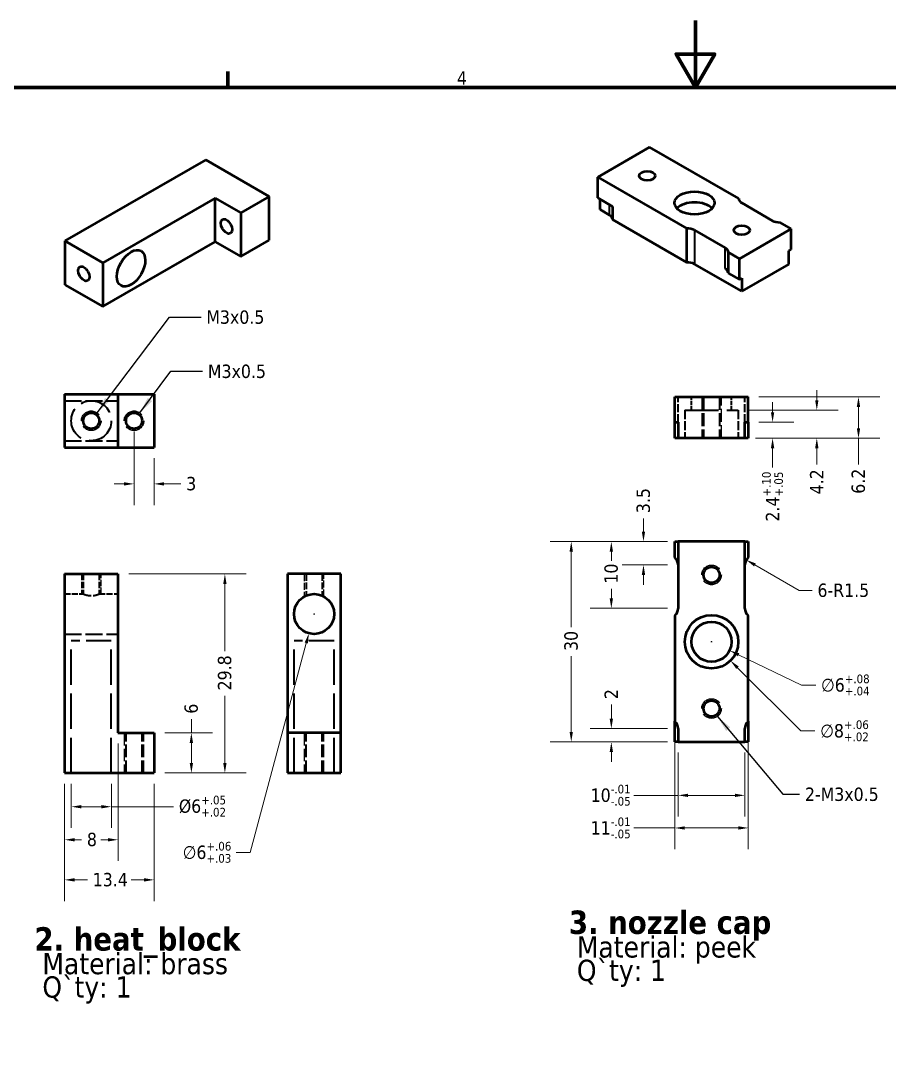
# Model space of a CAD drawing. Header units: millimetres. Extents: x 0 to 420, y 0 to 297.
# Drawn here: x 109 to 239, y 142.5 to 297 of the extents above; entities that cross this region are included whole.
import ezdxf

# ---------------------------------------------------------------- set-up
doc = ezdxf.new("R2010")
doc.units = ezdxf.units.MM
doc.linetypes.add('DASHED', pattern=[0.2067, 0.1654, -0.0413])
for name, color, linetype, lineweight in [('Border (ANSI)', 7, 'Continuous', 70), ('Dimension (ANSI)', 7, 'Continuous', 25), ('Hidden (ANSI)', 7, 'DASHED', 35), ('Hidden Narrow (ANSI)', 7, 'DASHED', 25), ('Symbol (ANSI)', 7, 'Continuous', 25), ('Visible (ANSI)', 7, 'Continuous', 50), ('Visible Narrow (ANSI)', 7, 'Continuous', 35)]:
    doc.layers.add(name, color=color, linetype=linetype, lineweight=lineweight)
doc.styles.add('Note Text (ANSI)', font='tahoma.ttf')
doc.dimstyles.new('Default - mm (ANSI)', dxfattribs={"dimtxt": 2, "dimasz": 1.5, "dimexe": 3.175, "dimexo": 1.6002, "dimgap": 0.8, "dimtad": 0, "dimtoh": 1, "dimrnd": 1e-08, "dimzin": 12, "dimdsep": 46, "dimtxsty": 'Note Text (ANSI)', "dimcen": 0.09, "dimdle": 10, "dimclrd": 256, "dimclre": 256, "dimclrt": 256, "dimadec": 1, "dimazin": 3, "dimtfac": 0.65, "dimtofl": 0, "dimtmove": 0, "dimatfit": 3, "dimfxl": 1, "dimtolj": 1, "dimtzin": 4, "dimlwd": 15, "dimlwe": 15, "dimarcsym": 0})
doc.dimstyles.new('Default - mm (ANSI)$7', dxfattribs={"dimtxt": 2, "dimasz": 2.5, "dimexe": 3.175, "dimexo": 1.6002, "dimgap": 0.8, "dimtad": 0, "dimtoh": 1, "dimrnd": 1e-08, "dimzin": 12, "dimdsep": 46, "dimtxsty": 'Note Text (ANSI)', "dimcen": 0.09, "dimdle": 10, "dimclrd": 256, "dimclre": 256, "dimclrt": 256, "dimadec": 1, "dimazin": 3, "dimtfac": 0.65, "dimtofl": 0, "dimtmove": 0, "dimatfit": 3, "dimfxl": 1, "dimtolj": 1, "dimtzin": 4, "dimlwd": -1, "dimlwe": 15, "dimarcsym": 0})

# ---------------------------------------------------------------- blocks, each defined once
blk = doc.blocks.new('Borders Default Border')
at = {"layer": 'Border (ANSI)'}
blk.add_line((140, 287), (140, 289.4), dxfattribs=at)
at = {"layer": 'Border (ANSI)', "flags": 128}
for points in [[(210, 297), (210, 287), (207.11, 292), (212.89, 292), (210, 287)], [(10, 10), (10, 287), (410, 287), (410, 10), (10, 10)]]:
    blk.add_lwpolyline(points, dxfattribs=at)
at = {"layer": 'Border (ANSI)', "insert": (174.3, 287.4), "char_height": 2, "attachment_point": 7, "style": 'Note Text (ANSI)'}
blk.add_mtext('4', dxfattribs=at)
blk = doc.blocks.new('*D20')
at = {"layer": 'Defpoints', "color": 0, "transparency": 16777216}
for p in [(123.56, 214.17), (139.56, 214.17), (128.96, 184.37)]:
    blk.add_point(p, dxfattribs=at)
at = {"layer": 'Dimension (ANSI)', "lineweight": 15, "transparency": 16777216}
for p, q in [((125.16, 214.17), (142.73, 214.17)), ((139.56, 212.67), (139.56, 202.62)), ((139.56, 185.87), (139.56, 195.93)), ((130.56, 184.37), (142.73, 184.37))]:
    blk.add_line(p, q, dxfattribs=at)
at = {"layer": 'Dimension (ANSI)', "transparency": 16777216}
for points in [[(139.31, 212.67), (139.81, 212.67), (139.56, 214.17)], [(139.31, 185.87), (139.81, 185.87), (139.56, 184.37)]]:
    blk.add_solid(points, dxfattribs=at)
at = {"layer": 'Dimension (ANSI)', "lineweight": 18, "transparency": 16777216, "insert": (138.51, 196.73), "char_height": 2, "attachment_point": 1, "rotation": 90, "style": 'Note Text (ANSI)'}
blk.add_mtext('\\A1;29.8', dxfattribs=at)
blk = doc.blocks.new('*D21')
at = {"layer": 'Defpoints', "color": 0, "transparency": 16777216}
for p in [(128.96, 190.37), (128.96, 184.37), (134.54, 184.37)]:
    blk.add_point(p, dxfattribs=at)
at = {"layer": 'Dimension (ANSI)', "lineweight": 15, "transparency": 16777216}
for p, q in [((134.54, 190.37), (134.54, 192.45)), ((130.56, 190.37), (137.72, 190.37)), ((134.54, 185.87), (134.54, 188.87)), ((130.56, 184.37), (137.72, 184.37))]:
    blk.add_line(p, q, dxfattribs=at)
at = {"layer": 'Dimension (ANSI)', "transparency": 16777216}
for points in [[(134.29, 188.87), (134.79, 188.87), (134.54, 190.37)], [(134.29, 185.87), (134.79, 185.87), (134.54, 184.37)]]:
    blk.add_solid(points, dxfattribs=at)
at = {"layer": 'Dimension (ANSI)', "lineweight": 18, "transparency": 16777216, "insert": (133.5, 193.25), "char_height": 2, "attachment_point": 1, "rotation": 90, "style": 'Note Text (ANSI)'}
blk.add_mtext('\\A1;6', dxfattribs=at)
blk = doc.blocks.new('*D22')
at = {"layer": 'Defpoints', "color": 0, "transparency": 16777216}
for p in [(125.96, 237.1), (128.96, 233.1), (128.96, 227.65)]:
    blk.add_point(p, dxfattribs=at)
at = {"layer": 'Dimension (ANSI)', "lineweight": 15, "transparency": 16777216}
for p, q in [((125.96, 235.5), (125.96, 224.47)), ((128.96, 231.5), (128.96, 224.47)), ((124.46, 227.65), (122.96, 227.65)), ((130.46, 227.65), (132.97, 227.65))]:
    blk.add_line(p, q, dxfattribs=at)
at = {"layer": 'Dimension (ANSI)', "transparency": 16777216}
for points in [[(124.46, 227.9), (124.46, 227.4), (125.96, 227.65)], [(130.46, 227.9), (130.46, 227.4), (128.96, 227.65)]]:
    blk.add_solid(points, dxfattribs=at)
at = {"layer": 'Dimension (ANSI)', "lineweight": 18, "transparency": 16777216, "insert": (133.77, 228.69), "char_height": 2, "attachment_point": 1, "style": 'Note Text (ANSI)'}
blk.add_mtext('\\A1;3', dxfattribs=at)
blk = doc.blocks.new('*D23')
at = {"layer": 'Defpoints', "color": 0, "transparency": 16777216}
for p in [(115.56, 184.37), (128.96, 184.37), (128.96, 168.37)]:
    blk.add_point(p, dxfattribs=at)
at = {"layer": 'Dimension (ANSI)', "lineweight": 15, "transparency": 16777216}
for p, q in [((115.56, 182.77), (115.56, 165.2)), ((128.96, 182.77), (128.96, 165.2)), ((117.06, 168.37), (118.97, 168.37)), ((127.46, 168.37), (125.54, 168.37))]:
    blk.add_line(p, q, dxfattribs=at)
at = {"layer": 'Dimension (ANSI)', "transparency": 16777216}
for points in [[(117.06, 168.62), (117.06, 168.12), (115.56, 168.37)], [(127.46, 168.62), (127.46, 168.12), (128.96, 168.37)]]:
    blk.add_solid(points, dxfattribs=at)
at = {"layer": 'Dimension (ANSI)', "lineweight": 18, "transparency": 16777216, "insert": (119.77, 169.41), "char_height": 2, "attachment_point": 1, "style": 'Note Text (ANSI)'}
blk.add_mtext('\\A1;13.4', dxfattribs=at)
blk = doc.blocks.new('*D24')
at = {"layer": 'Defpoints', "color": 0, "transparency": 16777216}
for p in [(123.56, 190.37), (115.56, 184.37), (115.56, 174.37)]:
    blk.add_point(p, dxfattribs=at)
at = {"layer": 'Dimension (ANSI)', "lineweight": 15, "transparency": 16777216}
for p, q in [((123.56, 188.77), (123.56, 171.2)), ((115.56, 182.77), (115.56, 171.2)), ((117.06, 174.37), (118.1, 174.37)), ((122.06, 174.37), (121.01, 174.37))]:
    blk.add_line(p, q, dxfattribs=at)
at = {"layer": 'Dimension (ANSI)', "transparency": 16777216}
for points in [[(117.06, 174.62), (117.06, 174.12), (115.56, 174.37)], [(122.06, 174.62), (122.06, 174.12), (123.56, 174.37)]]:
    blk.add_solid(points, dxfattribs=at)
at = {"layer": 'Dimension (ANSI)', "lineweight": 18, "transparency": 16777216, "insert": (118.9, 175.42), "char_height": 2, "attachment_point": 1, "style": 'Note Text (ANSI)'}
blk.add_mtext('\\A1;8', dxfattribs=at)
blk = doc.blocks.new('*D25')
at = {"layer": 'Defpoints', "color": 0, "transparency": 16777216}
for p in [(116.56, 184.37), (122.56, 184.37), (122.56, 179.32)]:
    blk.add_point(p, dxfattribs=at)
at = {"layer": 'Dimension (ANSI)', "lineweight": 15, "transparency": 16777216}
for p, q in [((116.56, 182.77), (116.56, 176.14)), ((122.56, 182.77), (122.56, 176.14)), ((118.06, 179.32), (121.06, 179.32)), ((122.56, 179.32), (131.87, 179.32))]:
    blk.add_line(p, q, dxfattribs=at)
at = {"layer": 'Dimension (ANSI)', "transparency": 16777216}
for points in [[(118.06, 179.57), (118.06, 179.07), (116.56, 179.32)], [(121.06, 179.57), (121.06, 179.07), (122.56, 179.32)]]:
    blk.add_solid(points, dxfattribs=at)
at = {"layer": 'Dimension (ANSI)', "lineweight": 18, "transparency": 16777216, "insert": (132.67, 180.97), "char_height": 2, "attachment_point": 1, "style": 'Note Text (ANSI)'}
blk.add_mtext('\\A1;\\fTahoma|b0|i0;\\H1.9873;Ø6{\\H1.300000;\\S+.05^ +.02;}', dxfattribs=at)
blk = doc.blocks.new('*D26')
at = {"layer": 'Defpoints', "color": 0, "transparency": 16777216}
for p in [(153.68, 211.07), (152.13, 205.27)]:
    blk.add_point(p, dxfattribs=at)
at = {"layer": 'Dimension (ANSI)', "lineweight": 15, "transparency": 16777216}
for p, q in [((152.82, 208.17), (153, 208.17)), ((152.91, 208.08), (152.91, 208.26)), ((143.34, 172.47), (151.74, 203.82)), ((141.23, 172.47), (143.34, 172.47))]:
    blk.add_line(p, q, dxfattribs=at)
at = {"layer": 'Dimension (ANSI)', "transparency": 16777216}
blk.add_solid([(151.5, 203.89), (151.99, 203.76), (152.13, 205.27)], dxfattribs=at)
at = {"layer": 'Dimension (ANSI)', "lineweight": 18, "transparency": 16777216, "insert": (133.24, 174.06), "char_height": 2, "attachment_point": 1, "style": 'Note Text (ANSI)'}
blk.add_mtext('\\A1;∅6{\\H1.300000;\\S+.06^ +.03;}', dxfattribs=at)
blk = doc.blocks.new('*D27')
at = {"layer": 'Defpoints', "color": 0, "transparency": 16777216}
for p in [(207.41, 189.02), (217.41, 189.02), (217.41, 181.02)]:
    blk.add_point(p, dxfattribs=at)
at = {"layer": 'Dimension (ANSI)', "lineweight": 15, "transparency": 16777216}
for p, q in [((207.41, 187.42), (207.41, 177.84)), ((217.41, 187.42), (217.41, 177.84)), ((207.41, 181.02), (200.78, 181.02)), ((215.91, 181.02), (208.91, 181.02))]:
    blk.add_line(p, q, dxfattribs=at)
at = {"layer": 'Dimension (ANSI)', "transparency": 16777216}
for points in [[(208.91, 181.27), (208.91, 180.77), (207.41, 181.02)], [(215.91, 181.27), (215.91, 180.77), (217.41, 181.02)]]:
    blk.add_solid(points, dxfattribs=at)
at = {"layer": 'Dimension (ANSI)', "lineweight": 18, "transparency": 16777216, "insert": (194.31, 182.61), "char_height": 2, "attachment_point": 1, "style": 'Note Text (ANSI)'}
blk.add_mtext('\\A1;10{\\H1.300000;\\S-.01^ -.05;}', dxfattribs=at)
blk = doc.blocks.new('*D28')
at = {"layer": 'Defpoints', "color": 0, "transparency": 16777216}
for p in [(206.91, 192.14), (217.91, 192.14), (217.91, 176.14)]:
    blk.add_point(p, dxfattribs=at)
at = {"layer": 'Dimension (ANSI)', "lineweight": 15, "transparency": 16777216}
for p, q in [((206.91, 190.54), (206.91, 172.96)), ((217.91, 190.54), (217.91, 172.96)), ((206.91, 176.14), (200.78, 176.14)), ((216.41, 176.14), (208.41, 176.14))]:
    blk.add_line(p, q, dxfattribs=at)
at = {"layer": 'Dimension (ANSI)', "transparency": 16777216}
for points in [[(208.41, 176.39), (208.41, 175.89), (206.91, 176.14)], [(216.41, 176.39), (216.41, 175.89), (217.91, 176.14)]]:
    blk.add_solid(points, dxfattribs=at)
at = {"layer": 'Dimension (ANSI)', "lineweight": 18, "transparency": 16777216, "insert": (194.31, 177.71), "char_height": 2, "attachment_point": 1, "style": 'Note Text (ANSI)'}
blk.add_mtext('\\A1;11{\\H1.300000;\\S-.01^ -.05;}', dxfattribs=at)
blk = doc.blocks.new('*D29')
at = {"layer": 'Defpoints', "color": 0, "transparency": 16777216}
for p in [(209.58, 206.85), (215.24, 201.19)]:
    blk.add_point(p, dxfattribs=at)
at = {"layer": 'Dimension (ANSI)', "lineweight": 15, "transparency": 16777216}
for p, q in [((212.32, 204.02), (212.5, 204.02)), ((212.41, 203.93), (212.41, 204.11)), ((225.77, 190.66), (216.3, 200.13)), ((227.88, 190.66), (225.77, 190.66))]:
    blk.add_line(p, q, dxfattribs=at)
at = {"layer": 'Dimension (ANSI)', "transparency": 16777216}
blk.add_solid([(216.48, 200.31), (216.12, 199.95), (215.24, 201.19)], dxfattribs=at)
at = {"layer": 'Dimension (ANSI)', "lineweight": 18, "transparency": 16777216, "insert": (228.68, 192.25), "char_height": 2, "attachment_point": 1, "style": 'Note Text (ANSI)'}
blk.add_mtext('\\A1;∅8{\\H1.300000;\\S+.06^ +.02;}', dxfattribs=at)
blk = doc.blocks.new('*D30')
at = {"layer": 'Defpoints', "color": 0, "transparency": 16777216}
for p in [(209.71, 205.32), (215.11, 202.72)]:
    blk.add_point(p, dxfattribs=at)
at = {"layer": 'Dimension (ANSI)', "lineweight": 15, "transparency": 16777216}
for p, q in [((212.32, 204.02), (212.5, 204.02)), ((212.41, 203.93), (212.41, 204.11)), ((225.9, 197.52), (216.46, 202.07)), ((228, 197.52), (225.9, 197.52))]:
    blk.add_line(p, q, dxfattribs=at)
at = {"layer": 'Dimension (ANSI)', "transparency": 16777216}
blk.add_solid([(216.57, 202.29), (216.36, 201.84), (215.11, 202.72)], dxfattribs=at)
at = {"layer": 'Dimension (ANSI)', "lineweight": 18, "transparency": 16777216, "insert": (228.8, 199.11), "char_height": 2, "attachment_point": 1, "style": 'Note Text (ANSI)'}
blk.add_mtext('\\A1;∅6{\\H1.300000;\\S+.08^ +.04;}', dxfattribs=at)
blk = doc.blocks.new('*D31')
at = {"layer": 'Defpoints', "color": 0, "transparency": 16777216}
for p in [(217.61, 216.27), (218.91, 215.52)]:
    blk.add_point(p, dxfattribs=at)
at = {"layer": 'Dimension (ANSI)', "lineweight": 15, "transparency": 16777216}
for p, q in [((225.54, 211.69), (218.91, 215.52)), ((227.47, 211.69), (225.54, 211.69))]:
    blk.add_line(p, q, dxfattribs=at)
at = {"layer": 'Dimension (ANSI)', "transparency": 16777216}
blk.add_solid([(219.03, 215.74), (218.78, 215.3), (217.61, 216.27)], dxfattribs=at)
at = {"layer": 'Dimension (ANSI)', "lineweight": 18, "transparency": 16777216, "insert": (228.27, 212.73), "char_height": 2, "attachment_point": 1, "style": 'Note Text (ANSI)'}
blk.add_mtext('\\A1;6-R1.5', dxfattribs=at)
blk = doc.blocks.new('*D32')
at = {"layer": 'Defpoints', "color": 0, "transparency": 16777216}
for p in [(202.22, 219.02), (207.41, 219.02), (207.41, 215.52)]:
    blk.add_point(p, dxfattribs=at)
at = {"layer": 'Dimension (ANSI)', "lineweight": 15, "transparency": 16777216}
for p, q in [((202.22, 220.52), (202.22, 222.47)), ((205.81, 219.02), (199.05, 219.02)), ((205.81, 215.52), (199.05, 215.52)), ((202.22, 214.02), (202.22, 212.52))]:
    blk.add_line(p, q, dxfattribs=at)
at = {"layer": 'Dimension (ANSI)', "transparency": 16777216}
for points in [[(201.97, 220.52), (202.47, 220.52), (202.22, 219.02)], [(201.97, 214.02), (202.47, 214.02), (202.22, 215.52)]]:
    blk.add_solid(points, dxfattribs=at)
at = {"layer": 'Dimension (ANSI)', "lineweight": 18, "transparency": 16777216, "insert": (201.18, 223.27), "char_height": 2, "attachment_point": 1, "rotation": 90, "style": 'Note Text (ANSI)'}
blk.add_mtext('\\A1;3.5', dxfattribs=at)
blk = doc.blocks.new('*D33')
at = {"layer": 'Defpoints', "color": 0, "transparency": 16777216}
for p in [(197.41, 219.02), (207.41, 219.02), (207.41, 209.02)]:
    blk.add_point(p, dxfattribs=at)
at = {"layer": 'Dimension (ANSI)', "lineweight": 15, "transparency": 16777216}
for p, q in [((205.81, 219.02), (194.23, 219.02)), ((197.41, 217.52), (197.41, 216.11)), ((197.41, 210.52), (197.41, 211.92)), ((205.81, 209.02), (194.23, 209.02))]:
    blk.add_line(p, q, dxfattribs=at)
at = {"layer": 'Dimension (ANSI)', "transparency": 16777216}
for points in [[(197.16, 217.52), (197.66, 217.52), (197.41, 219.02)], [(197.16, 210.52), (197.66, 210.52), (197.41, 209.02)]]:
    blk.add_solid(points, dxfattribs=at)
at = {"layer": 'Dimension (ANSI)', "lineweight": 18, "transparency": 16777216, "insert": (196.37, 212.72), "char_height": 2, "attachment_point": 1, "rotation": 90, "style": 'Note Text (ANSI)'}
blk.add_mtext('\\A1;10', dxfattribs=at)
blk = doc.blocks.new('*D34')
at = {"layer": 'Defpoints', "color": 0, "transparency": 16777216}
for p in [(207.41, 191.02), (197.41, 189.02), (207.41, 189.02)]:
    blk.add_point(p, dxfattribs=at)
at = {"layer": 'Dimension (ANSI)', "lineweight": 15, "transparency": 16777216}
for p, q in [((197.41, 192.52), (197.41, 194.63)), ((205.81, 191.02), (194.23, 191.02)), ((205.81, 189.02), (194.23, 189.02)), ((197.41, 187.52), (197.41, 186.02))]:
    blk.add_line(p, q, dxfattribs=at)
at = {"layer": 'Dimension (ANSI)', "transparency": 16777216}
for points in [[(197.16, 192.52), (197.66, 192.52), (197.41, 191.02)], [(197.16, 187.52), (197.66, 187.52), (197.41, 189.02)]]:
    blk.add_solid(points, dxfattribs=at)
at = {"layer": 'Dimension (ANSI)', "lineweight": 18, "transparency": 16777216, "insert": (196.39, 195.43), "char_height": 2, "attachment_point": 1, "rotation": 90, "style": 'Note Text (ANSI)'}
blk.add_mtext('\\A1;2', dxfattribs=at)
blk = doc.blocks.new('*D35')
at = {"layer": 'Defpoints', "color": 0, "transparency": 16777216}
for p in [(191.41, 219.02), (207.41, 219.02), (207.41, 189.02)]:
    blk.add_point(p, dxfattribs=at)
at = {"layer": 'Dimension (ANSI)', "lineweight": 15, "transparency": 16777216}
for p, q in [((205.81, 219.02), (188.23, 219.02)), ((191.41, 217.52), (191.41, 206.2)), ((191.41, 190.52), (191.41, 201.84)), ((205.81, 189.02), (188.23, 189.02))]:
    blk.add_line(p, q, dxfattribs=at)
at = {"layer": 'Dimension (ANSI)', "transparency": 16777216}
for points in [[(191.16, 217.52), (191.66, 217.52), (191.41, 219.02)], [(191.16, 190.52), (191.66, 190.52), (191.41, 189.02)]]:
    blk.add_solid(points, dxfattribs=at)
at = {"layer": 'Dimension (ANSI)', "lineweight": 18, "transparency": 16777216, "insert": (190.37, 202.64), "char_height": 2, "attachment_point": 1, "rotation": 90, "style": 'Note Text (ANSI)'}
blk.add_mtext('\\A1;30', dxfattribs=at)
blk = doc.blocks.new('*D58')
at = {"layer": 'Defpoints', "color": 0, "transparency": 16777216}
for p in [(217.91, 236.88), (217.41, 234.48), (221.55, 234.48)]:
    blk.add_point(p, dxfattribs=at)
at = {"layer": 'Dimension (ANSI)', "lineweight": 15, "transparency": 16777216}
for p, q in [((221.55, 238.38), (221.55, 239.88)), ((219.51, 236.88), (224.73, 236.88)), ((219.01, 234.48), (224.73, 234.48)), ((221.55, 232.98), (221.55, 230.09))]:
    blk.add_line(p, q, dxfattribs=at)
at = {"layer": 'Dimension (ANSI)', "transparency": 16777216}
for points in [[(221.3, 238.38), (221.8, 238.38), (221.55, 236.88)], [(221.3, 232.98), (221.8, 232.98), (221.55, 234.48)]]:
    blk.add_solid(points, dxfattribs=at)
at = {"layer": 'Dimension (ANSI)', "lineweight": 18, "transparency": 16777216, "insert": (219.98, 222.01), "char_height": 2, "attachment_point": 1, "rotation": 90, "style": 'Note Text (ANSI)'}
blk.add_mtext('\\A1;2.4{\\H1.300000;\\S+.10^ +.05;}', dxfattribs=at)
blk = doc.blocks.new('*D59')
at = {"layer": 'Defpoints', "color": 0, "transparency": 16777216}
for p in [(216.41, 238.68), (217.41, 234.48), (228.17, 234.48)]:
    blk.add_point(p, dxfattribs=at)
at = {"layer": 'Dimension (ANSI)', "lineweight": 15, "transparency": 16777216}
for p, q in [((228.17, 240.18), (228.17, 241.68)), ((218.01, 238.68), (231.35, 238.68)), ((219.01, 234.48), (231.35, 234.48)), ((228.17, 232.98), (228.17, 230.54))]:
    blk.add_line(p, q, dxfattribs=at)
at = {"layer": 'Dimension (ANSI)', "transparency": 16777216}
for points in [[(227.92, 240.18), (228.42, 240.18), (228.17, 238.68)], [(227.92, 232.98), (228.42, 232.98), (228.17, 234.48)]]:
    blk.add_solid(points, dxfattribs=at)
at = {"layer": 'Dimension (ANSI)', "lineweight": 18, "transparency": 16777216, "insert": (227.15, 226.08), "char_height": 2, "attachment_point": 1, "rotation": 90, "style": 'Note Text (ANSI)'}
blk.add_mtext('\\A1;4.2', dxfattribs=at)
blk = doc.blocks.new('*D60')
at = {"layer": 'Defpoints', "color": 0, "transparency": 16777216}
for p in [(217.91, 240.68), (217.41, 234.48), (234.41, 234.48)]:
    blk.add_point(p, dxfattribs=at)
at = {"layer": 'Dimension (ANSI)', "lineweight": 15, "transparency": 16777216}
for p, q in [((219.51, 240.68), (237.58, 240.68)), ((234.41, 239.18), (234.41, 235.98)), ((219.01, 234.48), (237.58, 234.48)), ((234.41, 234.48), (234.41, 230.57))]:
    blk.add_line(p, q, dxfattribs=at)
at = {"layer": 'Dimension (ANSI)', "transparency": 16777216}
for points in [[(234.16, 239.18), (234.66, 239.18), (234.41, 240.68)], [(234.16, 235.98), (234.66, 235.98), (234.41, 234.48)]]:
    blk.add_solid(points, dxfattribs=at)
at = {"layer": 'Dimension (ANSI)', "lineweight": 18, "transparency": 16777216, "insert": (233.37, 226.17), "char_height": 2, "attachment_point": 1, "rotation": 90, "style": 'Note Text (ANSI)'}
blk.add_mtext('\\A1;6.2', dxfattribs=at)

msp = doc.modelspace()

# ---------------------------------------------------------------- linework, layer by layer
at = {"layer": 'Hidden (ANSI)', "ltscale": 15.237473}
for p, q in [((115.5557, 240.1047), (123.5557, 240.1047)), ((115.5557, 234.1047), (123.5557, 234.1047)), ((115.5557, 205.1712), (123.5557, 205.1712))]:
    msp.add_line(p, q, dxfattribs=at)
at = {"layer": 'Hidden (ANSI)', "ltscale": 7.237747}
for p, q in [((207.4092, 236.881), (207.4092, 240.681)), ((217.4092, 236.881), (217.4092, 240.681))]:
    msp.add_line(p, q, dxfattribs=at)
at = {"layer": 'Hidden (ANSI)', "ltscale": 3.809293}
for p, q in [((209.4092, 238.681), (209.4092, 240.681)), ((215.4092, 238.681), (215.4092, 240.681))]:
    msp.add_line(p, q, dxfattribs=at)
at = {"layer": 'Hidden (ANSI)', "ltscale": 11.809019}
for p, q in [((211.2092, 240.681), (211.2092, 234.481)), ((213.6092, 240.681), (213.6092, 234.481))]:
    msp.add_line(p, q, dxfattribs=at)
at = {"layer": 'Hidden (ANSI)', "ltscale": 30.397606}
msp.add_line((208.4092, 238.681), (216.4092, 238.681), dxfattribs=at)
at = {"layer": 'Hidden (ANSI)', "ltscale": 7.999626}
for p, q in [((208.4092, 238.681), (208.4092, 234.481)), ((216.4092, 238.681), (216.4092, 234.481))]:
    msp.add_line(p, q, dxfattribs=at)
at = {"layer": 'Hidden (ANSI)', "ltscale": 5.71399}
for p, q in [((118.3557, 214.1712), (118.3557, 211.1712)), ((120.7557, 214.1712), (120.7557, 211.1712))]:
    msp.add_line(p, q, dxfattribs=at)
at = {"layer": 'Hidden (ANSI)', "ltscale": 6.19103}
for p, q in [((151.7084, 214.1712), (151.7084, 210.9207)), ((154.1084, 214.1712), (154.1084, 210.9207))]:
    msp.add_line(p, q, dxfattribs=at)
at = {"layer": 'Hidden (ANSI)', "ltscale": 5.33305}
for p, q in [((115.5557, 211.1712), (118.3557, 211.1712)), ((120.7557, 211.1712), (123.5557, 211.1712))]:
    msp.add_line(p, q, dxfattribs=at)
at = {"layer": 'Hidden (ANSI)', "ltscale": 22.798204}
for p, q in [((122.5557, 204.1712), (116.5557, 204.1712)), ((155.9084, 204.1712), (149.9084, 204.1712))]:
    msp.add_line(p, q, dxfattribs=at)
at = {"layer": 'Hidden (ANSI)', "ltscale": 31.930334}
for p, q in [((116.5557, 184.3712), (116.5557, 204.1712)), ((122.5557, 184.3712), (122.5557, 204.1712)), ((149.9084, 184.3712), (149.9084, 204.1712)), ((155.9084, 184.3712), (155.9084, 204.1712))]:
    msp.add_line(p, q, dxfattribs=at)
at = {"layer": 'Hidden (ANSI)', "ltscale": 11.42808}
for p, q in [((124.7557, 184.3712), (124.7557, 190.3712)), ((127.1557, 184.3712), (127.1557, 190.3712)), ((151.7084, 184.3712), (151.7084, 190.3712)), ((154.1084, 184.3712), (154.1084, 190.3712))]:
    msp.add_line(p, q, dxfattribs=at)
at = {"layer": 'Hidden (ANSI)', "ltscale": 30.397606}
msp.add_circle((119.5557, 237.1047), 3, dxfattribs=at)
at = {"layer": 'Hidden (ANSI)', "ltscale": 7.256858}
msp.add_open_spline([(118.3557, 211.1712), (118.3557, 211.1712), (118.3866, 211.1584), (118.5096, 211.1125), (118.6017, 211.0798), (118.8129, 211.0175), (118.9466, 210.9836), (119.2417, 210.9348), (119.4031, 210.9207), (119.7084, 210.9207), (119.8698, 210.9348), (120.1649, 210.9836), (120.2986, 211.0175), (120.5098, 211.0798), (120.6019, 211.1125), (120.7249, 211.1584), (120.7557, 211.1712), (120.7557, 211.1712)], degree=3, knots=[0.183055041, 0.183055041, 0.183055041, 0.183055041, 0.228795641, 0.228795641, 0.274536241, 0.274536241, 0.320323161, 0.320323161, 0.366110081, 0.366110081, 0.411897001, 0.411897001, 0.457683921, 0.457683921, 0.503424521, 0.503424521, 0.549165122, 0.549165122, 0.549165122, 0.549165122], dxfattribs=at)
at = {"layer": 'Hidden Narrow (ANSI)', "ltscale": 11.809019}
for p, q in [((210.9387, 240.681), (210.9387, 234.481)), ((213.8797, 234.481), (213.8797, 240.681))]:
    msp.add_line(p, q, dxfattribs=at)
at = {"layer": 'Hidden Narrow (ANSI)', "ltscale": 5.71399}
for p, q in [((118.0852, 214.1712), (118.0852, 211.1712)), ((121.0262, 211.1712), (121.0262, 214.1712))]:
    msp.add_line(p, q, dxfattribs=at)
at = {"layer": 'Hidden Narrow (ANSI)', "ltscale": 6.447515}
for p, q in [((151.4379, 214.1712), (151.4379, 210.7861)), ((154.3789, 210.7861), (154.3789, 214.1712))]:
    msp.add_line(p, q, dxfattribs=at)
at = {"layer": 'Hidden Narrow (ANSI)', "ltscale": 11.42808}
for p, q in [((124.4852, 190.3712), (124.4852, 184.3712)), ((127.4262, 184.3712), (127.4262, 190.3712)), ((151.4379, 190.3712), (151.4379, 184.3712)), ((154.3789, 184.3712), (154.3789, 190.3712))]:
    msp.add_line(p, q, dxfattribs=at)
at = {"layer": 'Hidden Narrow (ANSI)', "ltscale": 22.34984}
for centre in [(119.5557, 237.1047), (125.9557, 237.1047), (212.4092, 214.0185), (212.4092, 194.0185)]:
    msp.add_circle(centre, 1.4705, dxfattribs=at)
at = {"layer": 'Visible (ANSI)'}
for p, q in [((203.1424, 278.0482), (195.3642, 273.5691)), ((216.4939, 270.3596), (203.1424, 278.0482)), ((136.6885, 276.1465), (115.6168, 264.0121)), ((136.6885, 276.1465), (146.1638, 270.6901)), ((195.3642, 273.5691), (208.7158, 265.8804)), ((195.3642, 270.4624), (195.3642, 273.5691)), ((138.1028, 270.4458), (121.2736, 260.7545)), ((138.1028, 263.9054), (138.1028, 270.4458)), ((138.1028, 270.4458), (141.9211, 268.2469)), ((146.1638, 270.6901), (141.9211, 268.2469)), ((146.1638, 264.1497), (146.1638, 270.6901)), ((195.3642, 270.4624), (197.569, 269.1927)), ((216.4939, 270.3596), (216.4939, 270.2634)), ((195.7178, 268.7039), (195.7178, 270.2588)), ((197.569, 269.1927), (197.569, 267.2306)), ((221.5272, 267.0539), (216.931, 269.7007)), ((141.9211, 268.2469), (141.9211, 261.7065)), ((197.132, 267.8895), (195.7178, 268.7039)), ((208.7158, 260.8116), (197.569, 267.2306)), ((208.7158, 260.8116), (208.7158, 265.8804)), ((216.5774, 261.3532), (224.3556, 265.8324)), ((224.3556, 265.8324), (222.6713, 266.8023)), ((224.3556, 262.7257), (224.3556, 265.8324)), ((141.9211, 261.7065), (146.1638, 264.1497)), ((209.8599, 265.6288), (214.4561, 262.982)), ((115.6168, 264.0121), (115.6168, 257.4717)), ((115.6168, 264.0121), (121.2736, 260.7545)), ((121.2736, 254.2141), (138.1028, 263.9054)), ((138.1028, 263.9054), (141.9211, 261.7065)), ((224.002, 262.5221), (224.3556, 262.7257)), ((214.8931, 262.3231), (214.8931, 259.2164)), ((214.8931, 262.3231), (216.5774, 261.3532)), ((216.5774, 258.2465), (216.5774, 261.3532)), ((224.002, 260.56), (224.002, 262.5221)), ((121.2736, 260.7545), (121.2736, 254.2141)), ((216.931, 256.488), (209.8599, 260.56)), ((224.002, 260.56), (216.931, 256.488)), ((214.8931, 259.2164), (216.5774, 258.2465)), ((216.5774, 258.2465), (216.931, 258.4501)), ((216.931, 258.4501), (216.931, 256.488)), ((115.6168, 257.4717), (121.2736, 254.2141)), ((115.5557, 241.1047), (115.5557, 233.1047)), ((115.5557, 241.1047), (123.5557, 241.1047)), ((123.5557, 241.1047), (128.9557, 241.1047)), ((123.5557, 241.1047), (123.5557, 233.1047)), ((128.9557, 241.1047), (128.9557, 233.1047)), ((206.9092, 240.681), (217.9092, 240.681)), ((206.9092, 236.881), (206.9092, 240.681)), ((217.9092, 236.881), (217.9092, 240.681)), ((206.9092, 234.481), (206.9092, 236.881)), ((206.9092, 236.881), (207.4092, 236.881)), ((207.4092, 236.881), (207.4092, 234.481)), ((217.4092, 236.881), (217.9092, 236.881)), ((217.4092, 234.481), (217.4092, 236.881)), ((217.9092, 236.881), (217.9092, 234.481)), ((207.4092, 234.481), (206.9092, 234.481)), ((217.4092, 234.481), (207.4092, 234.481)), ((217.9092, 234.481), (217.4092, 234.481)), ((115.5557, 233.1047), (123.5557, 233.1047)), ((123.5557, 233.1047), (128.9557, 233.1047)), ((206.9092, 219.0185), (207.4092, 219.0185)), ((206.9092, 216.6366), (206.9092, 219.0185)), ((207.4092, 219.0185), (207.4092, 209.0185)), ((217.4092, 219.0185), (207.4092, 219.0185)), ((217.4092, 209.0185), (217.4092, 219.0185)), ((217.4092, 219.0185), (217.9092, 219.0185)), ((217.9092, 219.0185), (217.9092, 216.6366)), ((115.5557, 214.1712), (115.5557, 184.3712)), ((115.5557, 214.1712), (123.5557, 214.1712)), ((123.5557, 214.1712), (123.5557, 190.3712)), ((156.9084, 214.1712), (148.9084, 214.1712)), ((148.9084, 214.1712), (148.9084, 190.3712)), ((156.9084, 190.3712), (156.9084, 214.1712)), ((206.9092, 207.9005), (206.9092, 192.1366)), ((217.9092, 192.1366), (217.9092, 207.9005)), ((206.9092, 189.0185), (206.9092, 192.1366)), ((217.9092, 192.1366), (217.9092, 189.0185)), ((123.5557, 190.3712), (128.9557, 190.3712)), ((128.9557, 190.3712), (128.9557, 184.3712)), ((156.9084, 190.3712), (148.9084, 190.3712)), ((148.9084, 190.3712), (148.9084, 184.3712)), ((156.9084, 184.3712), (156.9084, 190.3712)), ((207.4092, 191.0185), (207.4092, 189.0185)), ((217.4092, 189.0185), (217.4092, 191.0185)), ((207.4092, 189.0185), (206.9092, 189.0185)), ((207.4092, 189.0185), (217.4092, 189.0185)), ((217.9092, 189.0185), (217.4092, 189.0185)), ((115.5557, 184.3712), (128.9557, 184.3712)), ((148.9084, 184.3712), (156.9084, 184.3712))]:
    msp.add_line(p, q, dxfattribs=at)
for centre, radius in [((119.5557, 237.1047), 1.2), ((125.9557, 237.1047), 1.2), ((212.4092, 214.0185), 1.2), ((152.9084, 208.1712), 3), ((212.4092, 204.0185), 4), ((212.4092, 204.0185), 3), ((212.4092, 194.0185), 1.2)]:
    msp.add_circle(centre, radius, dxfattribs=at)
for centre, start, end in [((205.9092, 215.5185), 0, 48.189685), ((218.9092, 215.5185), 131.810315, 180), ((205.9092, 209.0185), 311.810315, 0), ((218.9092, 209.0185), 180, 228.189685), ((205.9092, 191.0185), 0, 48.189685), ((218.9092, 191.0185), 131.810315, 180)]:
    msp.add_arc(centre, 1.5, start, end, dxfattribs=at)
for centre, major_axis, ratio in [((202.7888, 273.7727), (1.2, 0), 0.5758617), ((209.8599, 269.7007), (3, 0), 0.5758617), ((139.7998, 266.1983), (0.5988, -1.0399), 0.57809312), ((216.931, 265.6288), (1.2, 0), 0.5758617), ((125.5163, 259.9275), (1.4971, 2.5998), 0.57809312), ((118.4452, 259.1131), (0.5988, -1.0399), 0.57809312)]:
    msp.add_ellipse(centre, major_axis=major_axis, ratio=ratio, dxfattribs=at)
for centre, major_axis, start_param, end_param in [((217.9916, 270.3115), (-1.5, 0), 6.2275148, 7.06858347), ((209.8599, 268.0656), (-3, 0), 3.63454771, 5.79023025), ((196.0713, 267.2787), (1.5, 0), 0.05567051, 0.78539816), ((208.7992, 265.018), (1.5, 0), 0.78539816, 1.62646683), ((222.5878, 267.6647), (-1.5, 0), 0.78539816, 1.62646683), ((213.3954, 262.3712), (1.5, 0), 6.2275148, 7.06858347), ((208.7992, 259.9492), (-1.5, 0), 3.92699082, 4.76805949), ((213.3954, 259.2645), (1.5, 0), 0.05567051, 0.78539816)]:
    msp.add_ellipse(centre, major_axis=major_axis, ratio=0.5758617, start_param=start_param, end_param=end_param, dxfattribs=at)
at = {"layer": 'Visible Narrow (ANSI)'}
for p, q in [((197.132, 267.8895), (197.132, 269.4444)), ((209.8599, 265.6288), (209.8599, 260.56)), ((214.4561, 259.8753), (214.4561, 262.982))]:
    msp.add_line(p, q, dxfattribs=at)

# ---------------------------------------------------------------- block references
msp.add_blockref('Borders Default Border', (0, 0))

# ---------------------------------------------------------------- texts
at = {"layer": 'Symbol (ANSI)', "char_height": 2, "attachment_point": 1, "style": 'Note Text (ANSI)'}
for s, insert, width in [('{M3x0.5}', (136.7828, 253.6157), 8.905025), ('{M3x0.5}', (137.0213, 245.5067), 8.905025), ('{2-M3x0.5}', (226.3951, 182.1877), 11.429206)]:
    msp.add_mtext(s, dxfattribs=dict(at, insert=insert, width=width))
at = {"layer": 'Symbol (ANSI)', "char_height": 2, "attachment_point": 1, "line_spacing_factor": 0.661283, "style": 'Note Text (ANSI)'}
for s, insert, width in [('{\\fTahoma|b1|i0|c129|p34;\\H1.75x;3. nozzle cap\\P\\fTahoma|b0|i0|c129|p34;\\H0.90714x; Material: peek\\H1.6867x; \\H0.59287x;\\P Q`ty: 1\\H1.656x; \\H0.60385x;\\P\\H1.6273x; }', (191.0566, 163.7757), 44.286445), ('{\\fTahoma|b1|i0|c129|p34;\\H1.75x;2. heat_block\\P\\fTahoma|b0|i0|c129|p34;\\H0.90714x; Material: brass\\H1.6867x; \\H0.59287x;\\P Q`ty: 1\\H1.656x; \\H0.60385x;\\P\\H1.6273x; }', (111.0442, 161.2824), 55.580352)]:
    msp.add_mtext(s, dxfattribs=dict(at, insert=insert, width=width))

# ---------------------------------------------------------------- dimensions: what is measured, and where the dimension line sits
at = {"layer": 'Dimension (ANSI)', "lineweight": 18}
for base, p1, p2, angle, override, picture, middle in [((228.1729, 234.481), (216.4092, 238.681), (217.4092, 234.481), 90, {"dimgap": 0.8, "dimtoh": 0, "dimdec": 2, "dimtol": 0, "dimlim": 0, "dimtp": 0, "dimtm": 0, "dimtdec": 2, "dimatfit": 1}, '*D59', (228.1729, 227.9105)), ((234.4092, 234.481), (217.9092, 240.681), (217.4092, 234.481), 90, {"dimgap": 0.8, "dimtoh": 0, "dimdec": 2, "dimtol": 0, "dimlim": 0, "dimtp": 0, "dimtm": 0, "dimtdec": 2, "dimatfit": 2}, '*D60', (234.4092, 227.9656)), ((221.5522, 234.481), (217.9092, 236.881), (217.4092, 234.481), 270, {"dimgap": 0.8, "dimtoh": 0, "dimdec": 2, "dimtol": 1, "dimlim": 0, "dimtp": 0.1, "dimtm": -0.05, "dimtdec": 2, "dimatfit": 1}, '*D58', (221.5522, 225.6522)), ((128.9557, 227.6455), (125.9557, 237.1047), (128.9557, 233.1047), 180, {"dimgap": 0.8, "dimtoh": 0, "dimdec": 2, "dimtol": 0, "dimlim": 0, "dimtp": 0, "dimtm": 0, "dimtdec": 2, "dimatfit": 1}, '*D22', (134.373, 227.6455)), ((202.2213, 219.0185), (207.4092, 215.5185), (207.4092, 219.0185), 90, {"dimgap": 0.8, "dimtoh": 0, "dimdec": 2, "dimtol": 0, "dimlim": 0, "dimtp": 0, "dimtm": 0, "dimtdec": 2, "dimatfit": 1}, '*D32', (202.2213, 225.0505)), ((191.4092, 219.0185), (207.4092, 189.0185), (207.4092, 219.0185), 270, {"dimgap": 0.8, "dimtoh": 0, "dimdec": 2, "dimtol": 0, "dimlim": 0, "dimtp": 0, "dimtm": 0, "dimtdec": 2, "dimatfit": 1}, '*D35', (191.4092, 204.0185)), ((197.4092, 219.0185), (207.4092, 209.0185), (207.4092, 219.0185), 90, {"dimgap": 0.8, "dimtoh": 0, "dimdec": 2, "dimtol": 0, "dimlim": 0, "dimtp": 0, "dimtm": 0, "dimtdec": 2, "dimatfit": 1}, '*D33', (197.4092, 214.0185)), ((139.5557, 214.1712), (128.9557, 184.3712), (123.5557, 214.1712), 270, {"dimgap": 0.8, "dimtoh": 0, "dimdec": 2, "dimtol": 0, "dimlim": 0, "dimtp": 0, "dimtm": 0, "dimtdec": 2, "dimatfit": 1}, '*D20', (139.5557, 199.2712)), ((197.4092, 189.0185), (207.4092, 191.0185), (207.4092, 189.0185), 270, {"dimgap": 0.8, "dimtoh": 0, "dimdec": 2, "dimtol": 0, "dimlim": 0, "dimtp": 0, "dimtm": 0, "dimtdec": 2, "dimatfit": 1}, '*D34', (197.4092, 196.0441)), ((134.5422, 184.3712), (128.9557, 190.3712), (128.9557, 184.3712), 270, {"dimgap": 0.8, "dimtoh": 0, "dimdec": 2, "dimtol": 0, "dimlim": 0, "dimtp": 0, "dimtm": 0, "dimtdec": 2, "dimatfit": 2}, '*D21', (134.5422, 193.8968)), ((217.9092, 176.1366), (206.9092, 192.1366), (217.9092, 192.1366), 180, {"dimgap": 0.8, "dimtoh": 0, "dimdec": 2, "dimtol": 1, "dimlim": 0, "dimtp": -0.01, "dimtm": 0.05, "dimtdec": 2, "dimatfit": 2}, '*D28', (197.1424, 176.1366)), ((115.5557, 174.3712), (123.5557, 190.3712), (115.5557, 184.3712), 180, {"dimgap": 0.8, "dimtoh": 0, "dimdec": 2, "dimtol": 0, "dimlim": 0, "dimtp": 0, "dimtm": 0, "dimtdec": 2, "dimatfit": 1}, '*D24', (119.5557, 174.3712)), ((128.9557, 168.3712), (115.5557, 184.3712), (128.9557, 184.3712), 180, {"dimgap": 0.8, "dimtoh": 0, "dimdec": 2, "dimtol": 0, "dimlim": 0, "dimtp": 0, "dimtm": 0, "dimtdec": 2, "dimatfit": 1}, '*D23', (122.2557, 168.3712))]:
    dim = msp.add_linear_dim(base=base, p1=p1, p2=p2, angle=angle, dimstyle='Default - mm (ANSI)', override=override, dxfattribs=at)
    dim.commit()
    dim.dimension.update_dxf_attribs({"geometry": picture, "text_midpoint": middle, "dimtype": 160})
dim = msp.add_radius_dim(center=(218.9092, 215.5185), mpoint=(217.6102, 216.2685), text='6-<>', dimstyle='Default - mm (ANSI)', override={"dimgap": 0.8, "dimtih": 1, "dimdec": 2, "dimcen": 0, "dimtol": 0, "dimlim": 0, "dimtp": 0, "dimtm": 0, "dimtdec": 2}, dxfattribs=at)
dim.commit()
dim.dimension.update_dxf_attribs({"geometry": '*D31', "text_midpoint": (232.1606, 211.6901), "dimtype": 164})
for p1, p2, override, picture, middle in [((153.6848, 211.0689), (152.1319, 205.2734), {"dimgap": 0.8, "dimtih": 1, "dimdec": 2, "dimlfac": 1, "dimtol": 1, "dimlim": 0, "dimtp": 0.06, "dimtm": -0.03, "dimtdec": 2}, '*D26', (136.8366, 172.4678)), ((209.5808, 206.8469), (215.2377, 201.1901), {"dimgap": 0.8, "dimtih": 1, "dimdec": 2, "dimlfac": 1, "dimtol": 1, "dimlim": 0, "dimtp": 0.06, "dimtm": -0.02, "dimtdec": 2}, '*D29', (232.2774, 190.6555)), ((209.7064, 205.3203), (215.1121, 202.7167), {"dimgap": 0.8, "dimtih": 1, "dimdec": 2, "dimlfac": 1, "dimtol": 1, "dimlim": 0, "dimtp": 0.08, "dimtm": -0.04, "dimtdec": 2}, '*D30', (232.4098, 197.5187))]:
    dim = msp.add_diameter_dim_2p(p1=p1, p2=p2, dimstyle='Default - mm (ANSI)', override=override, dxfattribs=at)
    dim.commit()
    dim.dimension.update_dxf_attribs({"geometry": picture, "text_midpoint": middle, "dimtype": 163})
dim = msp.add_linear_dim(base=(217.4092, 181.0185), p1=(207.4092, 189.0185), p2=(217.4092, 189.0185), dimstyle='Default - mm (ANSI)', override={"dimgap": 0.8, "dimtoh": 0, "dimdec": 2, "dimtol": 1, "dimlim": 0, "dimtp": -0.01, "dimtm": 0.05, "dimtdec": 2, "dimatfit": 2}, dxfattribs=at)
dim.commit()
dim.dimension.update_dxf_attribs({"geometry": '*D27', "text_midpoint": (197.1424, 181.0185), "dimtype": 160})
dim = msp.add_linear_dim(base=(122.5557, 179.3175), p1=(116.5557, 184.3712), p2=(122.5557, 184.3712), text='\\fTahoma|b0|i0;\\H1.9873;Ø<>', dimstyle='Default - mm (ANSI)', override={"dimgap": 0.8, "dimtoh": 0, "dimdec": 2, "dimtol": 1, "dimlim": 0, "dimtp": 0.05, "dimtm": -0.02, "dimtdec": 2, "dimatfit": 2}, dxfattribs=at)
dim.commit()
dim.dimension.update_dxf_attribs({"geometry": '*D25', "text_midpoint": (136.1321, 179.3175), "dimtype": 160})

# ---------------------------------------------------------------- leaders
at = {"layer": 'Symbol (ANSI)', "annotation_type": 0, "has_hookline": 1, "hookline_direction": 0}
for points, text_width in [([(120.4408, 238.279), (131.2455, 252.6157), (135.9828, 252.6157)], 8.4728), ([(126.8357, 238.2829), (131.484, 244.5067), (136.2213, 244.5067)], 8.4728), ([(213.2959, 192.8454), (223.0951, 181.1877), (225.5951, 181.1877)], 11.0302)]:
    msp.add_leader(points, dimstyle='Default - mm (ANSI)$7', override={"dimtad": 0}, dxfattribs=dict(at, text_width=text_width))

doc.saveas('drawing.dxf')
